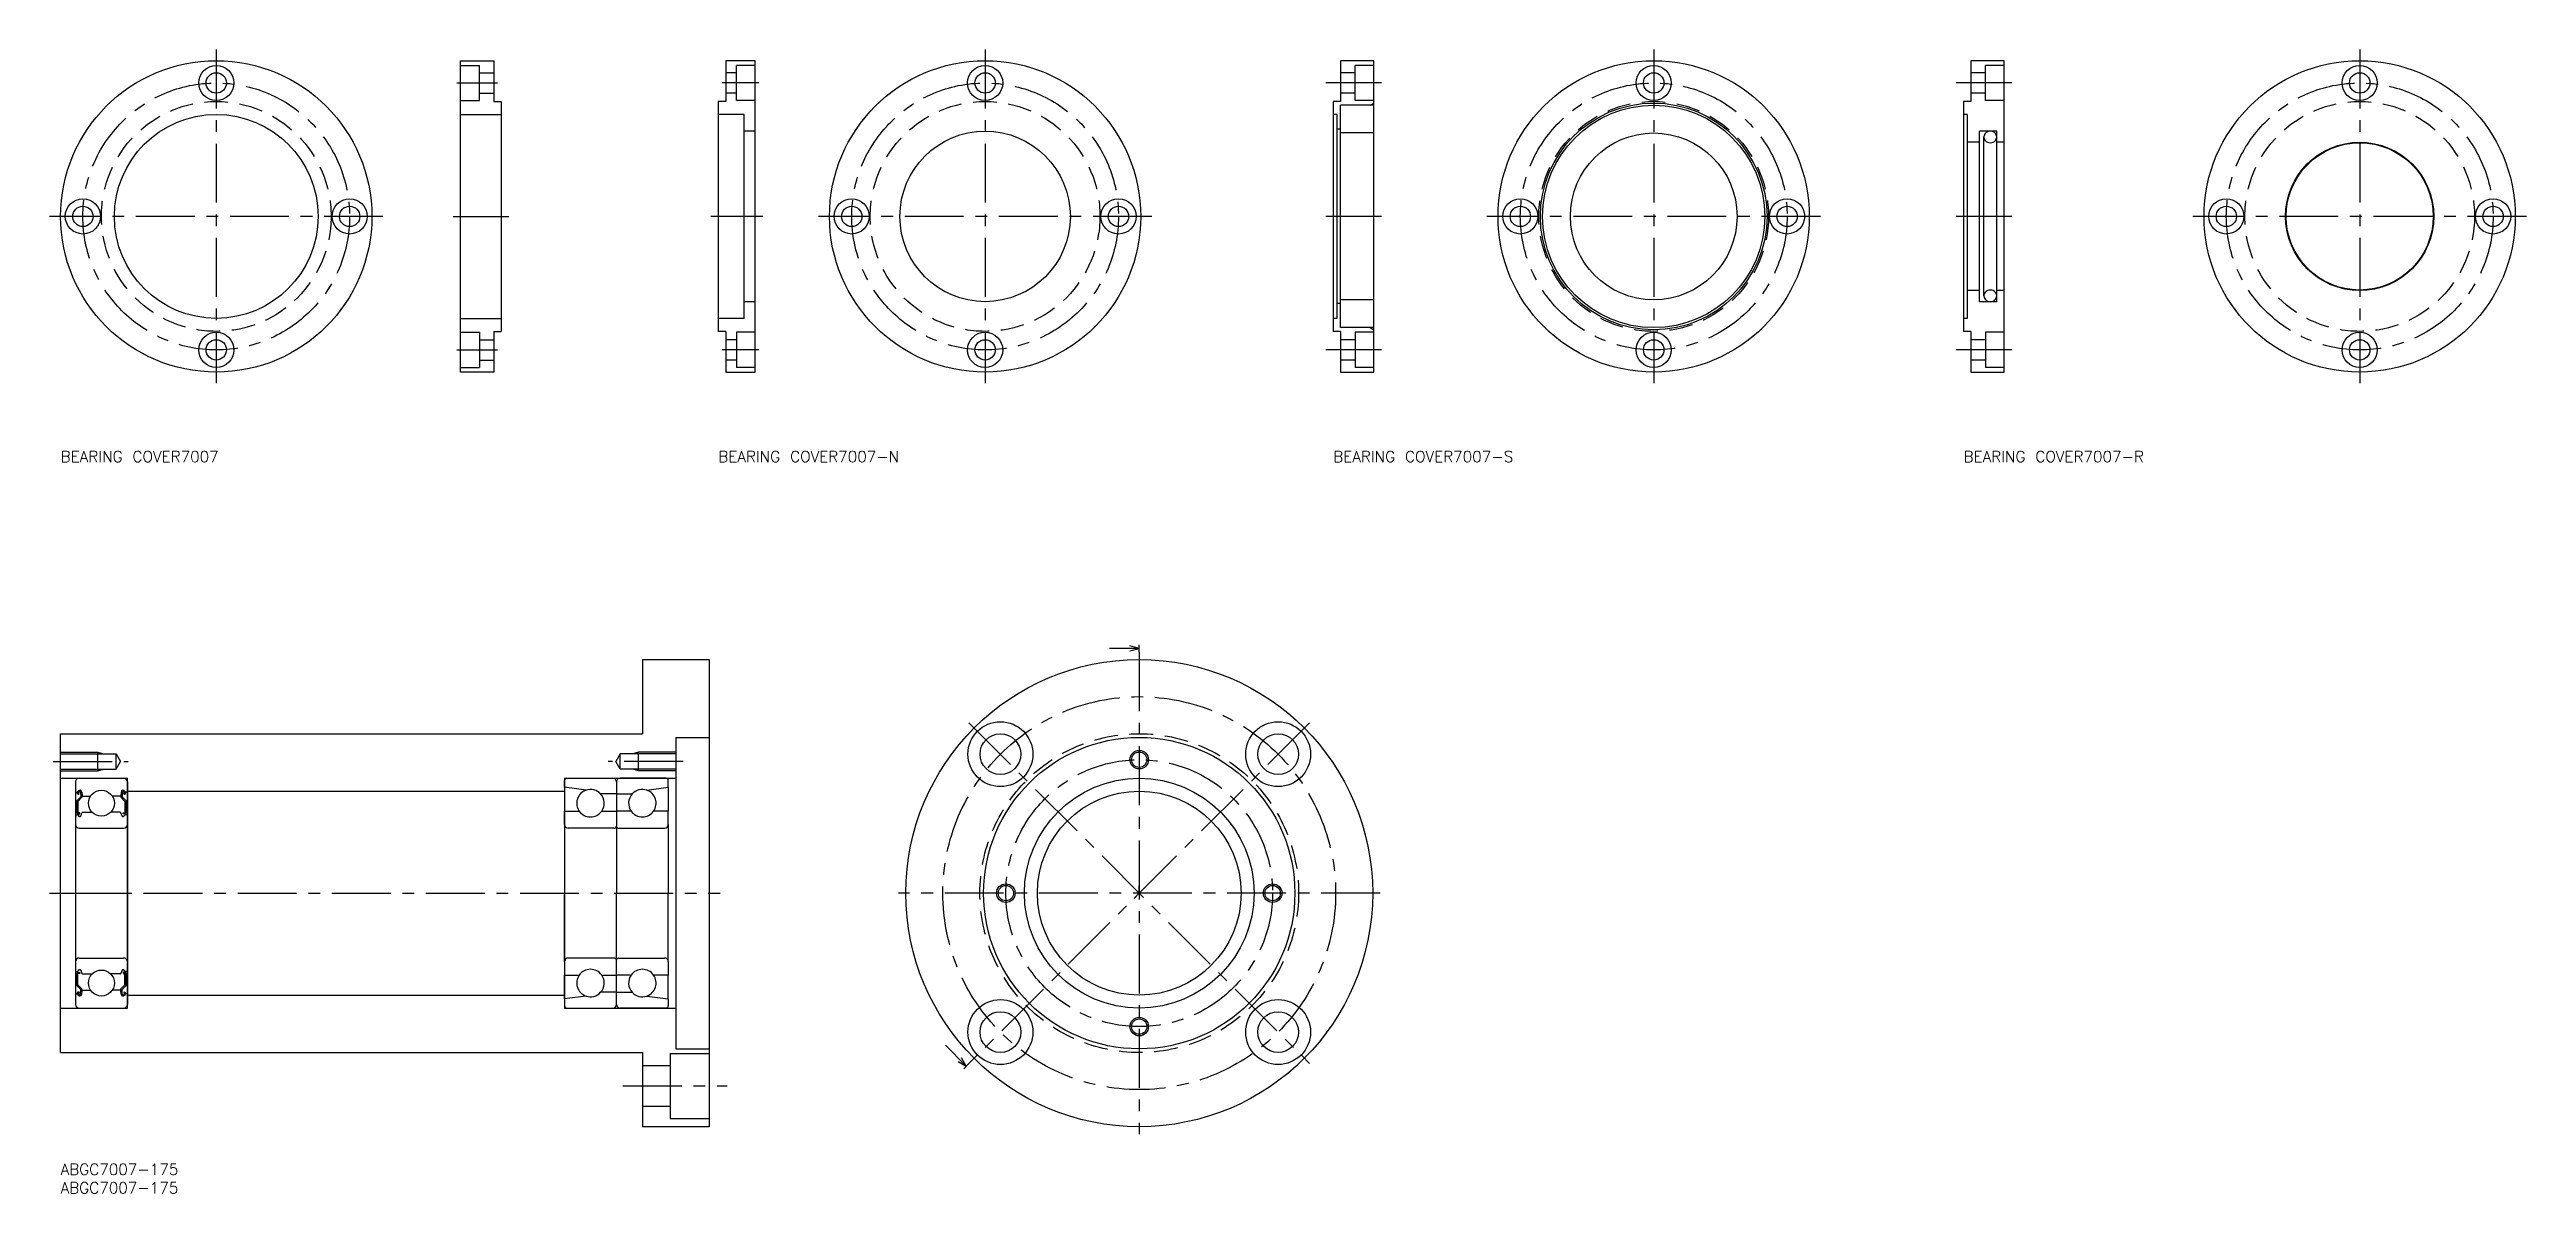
# Model space of a CAD drawing. Extents: x -3 to 666, y -8 to 301.
import ezdxf

# ---------------------------------------------------------------- set-up
doc = ezdxf.new("R2010")
doc.units = 0
doc.header["$LTSCALE"] = 0.5
doc.linetypes.add('CENTER', pattern=[50.8, 31.75, -6.35, 6.35, -6.35])
doc.linetypes.add('DASHED', pattern=[19.05, 12.7, -6.35])
doc.layers.get('0').update_dxf_attribs({"linetype": 'CONTINUOUS'})
for name, color, linetype in [('MSM_CENTER', 1, 'CENTER'), ('MSM_CONTINUOUS', 7, 'CONTINUOUS'), ('MSM_DASHED', 4, 'DASHED'), ('MSM_NARROW', 5, 'CONTINUOUS'), ('MSM_PART_NUMBER', 7, 'CONTINUOUS')]:
    doc.layers.add(name, color=color, linetype=linetype)
doc.styles.get("Standard").update_dxf_attribs({"font": 'txt.shx', "height": 3, "bigfont": 'bigfont.shx'})

# ---------------------------------------------------------------- blocks, each defined once
blk = doc.blocks.new('*U13')
at = {"layer": 'MSM_PART_NUMBER'}
blk.add_text('ABGC7007-175', height=3, dxfattribs=at).set_placement((0, -3))
blk = doc.blocks.new('*U14')
at = {"layer": 'MSM_PART_NUMBER'}
blk.add_text('ABGC7007-175', height=3, dxfattribs=at).set_placement((0, -8))
blk = doc.blocks.new('*U15')
at = {"layer": 'MSM_PART_NUMBER'}
blk.add_text('BEARING COVER7007', height=3, dxfattribs=at).set_placement((0, 189.26))
blk = doc.blocks.new('*U16')
at = {"layer": 'MSM_PART_NUMBER'}
blk.add_text('BEARING COVER7007-N', height=3, dxfattribs=at).set_placement((177.49, 189.26))
blk = doc.blocks.new('*U17')
at = {"layer": 'MSM_PART_NUMBER'}
blk.add_text('BEARING COVER7007-S', height=3, dxfattribs=at).set_placement((343.46, 189.26))
blk = doc.blocks.new('*U18')
at = {"layer": 'MSM_PART_NUMBER'}
blk.add_text('BEARING COVER7007-R', height=3, dxfattribs=at).set_placement((513.58, 189.26))

msp = doc.modelspace()

# ---------------------------------------------------------------- linework, layer by layer
for p, q in [((4, 103), (4, 43)), ((4.5, 100.2), (4.73, 100.53)), ((4.75, 100.03), (4.98, 100.36)), ((5, 104), (17, 104)), ((17.25, 100.03), (17.02, 100.36)), ((17.5, 100.2), (17.27, 100.53)), ((18, 103), (18, 43)), ((4.2, 100.2), (4.5, 100.2)), ((4.2, 94.1), (4.6, 94.1)), ((5.44, 98.97), (4.34, 97.87)), ((4.34, 97.87), (4.34, 94.7)), ((4.82, 99.61), (4.57, 99.78)), ((4.6, 94.1), (4.92, 93.72)), ((5.74, 98.85), (4.64, 97.75)), ((4.64, 97.75), (4.64, 94.7)), ((5.16, 94.7), (4.64, 94.7)), ((4.64, 94.4), (5.16, 94.4)), ((4.99, 99.85), (4.75, 100.03)), ((4.82, 99.61), (4.99, 99.85)), ((5.07, 93.65), (5.25, 93.65)), ((5.16, 94.4), (5.16, 94.7)), ((5.4, 100.23), (5.44, 98.97)), ((5.43, 93.78), (5.76, 94.67)), ((5.69, 100.27), (5.77, 99.38)), ((5.74, 99.72), (5.74, 98.85)), ((5.95, 94.8), (8.5, 94.8)), ((5.97, 99.2), (8.09, 99.2)), ((16.05, 94.8), (13.5, 94.8)), ((16.03, 99.2), (13.91, 99.2)), ((16.31, 100.27), (16.23, 99.38)), ((16.57, 93.78), (16.24, 94.67)), ((16.26, 99.72), (16.26, 98.85)), ((16.26, 98.85), (17.36, 97.75)), ((16.6, 100.23), (16.56, 98.97)), ((16.56, 98.97), (17.66, 97.87)), ((16.93, 93.65), (16.75, 93.65)), ((16.84, 94.7), (17.36, 94.7)), ((16.84, 94.4), (16.84, 94.7)), ((17.36, 94.4), (16.84, 94.4)), ((17.01, 99.85), (17.25, 100.03)), ((17.18, 99.61), (17.01, 99.85)), ((17.4, 94.1), (17.08, 93.72)), ((17.18, 99.61), (17.43, 99.78)), ((17.36, 97.75), (17.36, 94.7)), ((17.8, 94.1), (17.4, 94.1)), ((17.8, 100.2), (17.5, 100.2)), ((17.66, 97.87), (17.66, 94.7)), ((5, 90.5), (17, 90.5)), ((5, 55.5), (17, 55.5)), ((4.2, 51.9), (4.6, 51.9)), ((4.34, 48.13), (4.34, 51.3)), ((5.44, 47.03), (4.34, 48.13)), ((4.6, 51.9), (4.92, 52.28)), ((4.64, 51.6), (5.16, 51.6)), ((5.16, 51.3), (4.64, 51.3)), ((4.64, 48.25), (4.64, 51.3)), ((5.74, 47.15), (4.64, 48.25)), ((5.07, 52.35), (5.25, 52.35)), ((5.16, 51.6), (5.16, 51.3)), ((5.4, 45.77), (5.44, 47.03)), ((5.43, 52.22), (5.76, 51.33)), ((5.74, 46.28), (5.74, 47.15)), ((5.95, 51.2), (8.5, 51.2)), ((5.97, 46.8), (8.09, 46.8)), ((16.05, 51.2), (13.5, 51.2)), ((16.03, 46.8), (13.91, 46.8)), ((16.57, 52.22), (16.24, 51.33)), ((16.26, 47.15), (17.36, 48.25)), ((16.26, 46.28), (16.26, 47.15)), ((16.56, 47.03), (17.66, 48.13)), ((16.6, 45.77), (16.56, 47.03)), ((16.93, 52.35), (16.75, 52.35)), ((17.36, 51.6), (16.84, 51.6)), ((16.84, 51.6), (16.84, 51.3)), ((16.84, 51.3), (17.36, 51.3)), ((17.4, 51.9), (17.08, 52.28)), ((17.36, 48.25), (17.36, 51.3)), ((17.8, 51.9), (17.4, 51.9)), ((17.66, 48.13), (17.66, 51.3)), ((4.2, 45.8), (4.5, 45.8)), ((4.5, 45.8), (4.73, 45.47)), ((4.82, 46.39), (4.57, 46.22)), ((4.99, 46.15), (4.75, 45.97)), ((4.75, 45.97), (4.98, 45.64)), ((4.82, 46.39), (4.99, 46.15)), ((5, 42), (17, 42)), ((5.69, 45.73), (5.77, 46.62)), ((8.05, 42), (8.05, 42)), ((10.5, 42), (10.5, 42)), ((16.31, 45.73), (16.23, 46.62)), ((17.18, 46.39), (17.01, 46.15)), ((17.01, 46.15), (17.25, 45.97)), ((17.25, 45.97), (17.02, 45.64)), ((17.18, 46.39), (17.43, 46.22)), ((17.5, 45.8), (17.27, 45.47)), ((17.8, 45.8), (17.5, 45.8))]:
    msp.add_line(p, q)
for centre, radius, start, end in [((5, 103), 1, 90, 180), ((4.2, 100.4), 0.2, 180, 270), ((5.17, 100.23), 0.53, 5.06514, 144.93555), ((5.17, 100.22), 0.23, 2.13108, 144.93555), ((16.83, 100.23), 0.53, 35.06445, 174.93486), ((16.83, 100.22), 0.23, 35.06445, 177.86892), ((17, 103), 1, 0, 90), ((17.8, 100.4), 0.2, 270, 0), ((4.2, 93.9), 0.2, 90, 180), ((4.64, 94.7), 0.3, 180, 270), ((4.75, 100.03), 0.3, 144.93555, 235.03769), ((5.07, 93.85), 0.2, 219.99908, 270), ((5.25, 93.85), 0.2, 270, 339.97033), ((5.95, 94.6), 0.2, 90, 159.97033), ((5.97, 99.4), 0.2, 185.06514, 270), ((16.03, 99.4), 0.2, 270, 354.93486), ((16.05, 94.6), 0.2, 20.02967, 90), ((16.75, 93.85), 0.2, 200.02967, 270), ((16.93, 93.85), 0.2, 270, 320.00092), ((17.36, 94.7), 0.3, 270, 0), ((17.25, 100.03), 0.3, 304.96231, 35.06445), ((17.8, 93.9), 0.2, 0, 90), ((5, 91.5), 1, 180, 270), ((17, 91.5), 1, 270, 0), ((5, 54.5), 1, 90, 180), ((17, 54.5), 1, 0, 90), ((4.2, 52.1), 0.2, 180, 270), ((4.64, 51.3), 0.3, 90, 180), ((5.07, 52.15), 0.2, 90, 140.00092), ((5.25, 52.15), 0.2, 20.02967, 90), ((5.95, 51.4), 0.2, 200.02967, 270), ((5.97, 46.6), 0.2, 90, 174.93486), ((16.03, 46.6), 0.2, 5.06514, 90), ((16.05, 51.4), 0.2, 270, 339.97033), ((16.75, 52.15), 0.2, 90, 159.97033), ((16.93, 52.15), 0.2, 39.99908, 90), ((17.36, 51.3), 0.3, 0, 90), ((17.8, 52.1), 0.2, 270, 0), ((4.2, 45.6), 0.2, 90, 180), ((5, 43), 1, 180, 270), ((4.75, 45.97), 0.3, 124.96231, 215.06445), ((5.17, 45.77), 0.53, 215.06445, 354.93486), ((5.17, 45.78), 0.23, 215.06445, 357.86892), ((16.83, 45.77), 0.53, 185.06514, 324.93555), ((16.83, 45.78), 0.23, 182.13108, 324.93555), ((17, 43), 1, 270, 0), ((17.25, 45.97), 0.3, 324.93555, 55.03769), ((17.8, 45.6), 0.2, 0, 90)]:
    msp.add_arc(centre, radius, start, end)
at = {"layer": 'MSM_CENTER'}
for p, q in [((42, 300.54), (42, 210.54)), ((249.51, 300.54), (249.51, 210.54)), ((429.96, 300.54), (429.96, 210.54)), ((620.51, 300.54), (620.51, 210.54)), ((106.96, 291.54), (117.89, 291.54)), ((188.45, 291.54), (178.53, 291.54)), ((356.46, 291.54), (341.46, 291.54)), ((526.58, 291.54), (511.58, 291.54)), ((87, 255.54), (-3, 255.54)), ((105.92, 255.54), (120.92, 255.54)), ((189.49, 255.54), (175.49, 255.54)), ((294.51, 255.54), (204.51, 255.54)), ((356.46, 255.54), (341.46, 255.54)), ((474.96, 255.54), (384.96, 255.54)), ((526.58, 255.54), (511.58, 255.54)), ((665.51, 255.54), (575.51, 255.54)), ((106.96, 219.54), (117.89, 219.54)), ((188.45, 219.54), (178.53, 219.54)), ((356.46, 219.54), (341.46, 219.54)), ((526.58, 219.54), (511.58, 219.54)), ((291.11, 138), (291.11, 8)), ((337.08, 118.96), (245.15, 27.04)), ((245.15, 118.96), (337.08, 27.04)), ((-2, 108.5), (18.19, 108.5)), ((168, 108.5), (147.81, 108.5)), ((-3, 73), (178, 73)), ((3, 73), (19, 73)), ((356.11, 73), (226.11, 73)), ((151.77, 21), (179.89, 21))]:
    msp.add_line(p, q, dxfattribs=at)
for centre, radius in [((42, 255.54), 36), ((249.51, 255.54), 36), ((429.96, 255.54), 36), ((620.51, 255.54), 36), ((291.11, 73), 53), ((291.11, 73), 36)]:
    msp.add_circle(centre, radius, dxfattribs=at)
at = {"layer": 'MSM_CONTINUOUS'}
for p, q in [((107.92, 297.54), (116.92, 297.54)), ((107.92, 213.54), (107.92, 297.54)), ((107.92, 296.29), (113.02, 296.29)), ((113.02, 286.79), (113.02, 296.29)), ((113.02, 294.29), (116.92, 294.29)), ((116.92, 297.54), (116.92, 286.54)), ((179.49, 297.54), (179.49, 286.54)), ((187.49, 297.54), (179.49, 297.54)), ((182.39, 294.29), (179.49, 294.29)), ((187.49, 296.29), (182.39, 296.29)), ((182.39, 286.79), (182.39, 296.29)), ((187.49, 213.54), (187.49, 297.54)), ((354.46, 297.54), (345.46, 297.54)), ((345.46, 297.54), (345.46, 286.54)), ((349.36, 294.29), (345.46, 294.29)), ((354.46, 296.29), (349.36, 296.29)), ((349.36, 286.79), (349.36, 296.29)), ((354.46, 213.54), (354.46, 297.54)), ((515.58, 297.54), (515.58, 286.54)), ((524.58, 297.54), (515.58, 297.54)), ((519.48, 294.29), (515.58, 294.29)), ((524.58, 296.29), (519.48, 296.29)), ((519.48, 286.79), (519.48, 296.29)), ((524.58, 213.54), (524.58, 297.54)), ((113.02, 288.79), (116.92, 288.79)), ((182.39, 288.79), (179.49, 288.79)), ((349.36, 288.79), (345.46, 288.79)), ((519.48, 288.79), (515.58, 288.79)), ((107.92, 286.79), (113.02, 286.79)), ((107.92, 283.04), (118.92, 283.04)), ((116.92, 286.54), (118.92, 286.54)), ((118.92, 286.54), (118.92, 224.54)), ((179.49, 286.54), (177.49, 286.54)), ((177.49, 286.54), (177.49, 224.54)), ((184.49, 283.04), (177.49, 283.04)), ((187.49, 286.79), (182.39, 286.79)), ((184.49, 228.04), (184.49, 283.04)), ((345.46, 286.54), (343.46, 286.54)), ((343.46, 286.54), (343.46, 224.54)), ((344.46, 283.04), (343.46, 283.04)), ((344.46, 283.04), (344.46, 228.04)), ((354.46, 285.54), (345.46, 285.54)), ((345.46, 225.54), (345.46, 285.54)), ((354.46, 286.79), (349.36, 286.79)), ((353.46, 285.54), (354.46, 286.12)), ((515.58, 286.54), (513.58, 286.54)), ((513.58, 286.54), (513.58, 224.54)), ((514.58, 283.04), (513.58, 283.04)), ((514.58, 283.04), (514.58, 228.04)), ((524.58, 286.79), (519.48, 286.79)), ((187.49, 278.54), (184.49, 278.54)), ((345.46, 279.04), (344.46, 279.04)), ((354.46, 278.04), (345.46, 278.04)), ((517.88, 275.54), (514.58, 275.54)), ((517.88, 232.54), (517.88, 278.54)), ((522.58, 278.54), (517.88, 278.54)), ((519.08, 234.12), (519.08, 276.97)), ((522.58, 232.54), (522.58, 278.54)), ((524.58, 275.54), (522.58, 275.54)), ((517.88, 235.54), (514.58, 235.54)), ((524.58, 235.54), (522.58, 235.54)), ((107.92, 228.04), (118.92, 228.04)), ((184.49, 228.04), (177.49, 228.04)), ((187.49, 232.54), (184.49, 232.54)), ((344.46, 228.04), (343.46, 228.04)), ((345.46, 232.04), (344.46, 232.04)), ((354.46, 233.04), (345.46, 233.04)), ((514.58, 228.04), (513.58, 228.04)), ((522.58, 232.54), (517.88, 232.54)), ((107.92, 224.29), (113.02, 224.29)), ((113.02, 224.29), (113.02, 214.79)), ((113.02, 222.29), (116.92, 222.29)), ((116.92, 224.54), (116.92, 213.54)), ((116.92, 224.54), (118.92, 224.54)), ((179.49, 224.54), (177.49, 224.54)), ((179.49, 224.54), (179.49, 213.54)), ((182.39, 222.29), (179.49, 222.29)), ((182.39, 224.29), (182.39, 214.79)), ((187.49, 224.29), (182.39, 224.29)), ((345.46, 224.54), (343.46, 224.54)), ((354.46, 225.54), (345.46, 225.54)), ((345.46, 224.54), (345.46, 213.54)), ((349.36, 222.29), (345.46, 222.29)), ((354.46, 224.29), (349.36, 224.29)), ((349.36, 224.29), (349.36, 214.79)), ((353.46, 225.54), (354.46, 224.97)), ((515.58, 224.54), (513.58, 224.54)), ((515.58, 224.54), (515.58, 213.54)), ((519.48, 222.29), (515.58, 222.29)), ((524.58, 224.29), (519.48, 224.29)), ((519.48, 224.29), (519.48, 214.79)), ((107.92, 214.79), (113.02, 214.79)), ((113.02, 216.79), (116.92, 216.79)), ((182.39, 216.79), (179.49, 216.79)), ((187.49, 214.79), (182.39, 214.79)), ((349.36, 216.79), (345.46, 216.79)), ((354.46, 214.79), (349.36, 214.79)), ((519.48, 216.79), (515.58, 216.79)), ((524.58, 214.79), (519.48, 214.79)), ((116.92, 213.54), (107.92, 213.54)), ((179.49, 213.54), (187.49, 213.54)), ((345.46, 213.54), (354.46, 213.54)), ((515.58, 213.54), (524.58, 213.54)), ((157, 136), (175, 136)), ((157, 136), (157, 116)), ((175, 136), (175, 10)), ((291.11, 139), (288.61, 139.67)), ((288.61, 138.33), (291.11, 139)), ((291.11, 138), (291.11, 140)), ((0, 116), (157, 116)), ((0, 30), (0, 116)), ((166, 115), (175, 115)), ((166, 115), (166, 31)), ((0, 110.57), (15, 110.57)), ((10, 106), (10, 111)), ((15, 106.43), (15, 110.57)), ((15, 110.57), (16.19, 108.5)), ((15, 106.43), (16.19, 108.5)), ((151, 110.57), (149.81, 108.5)), ((151, 106.43), (149.81, 108.5)), ((166, 110.57), (151, 110.57)), ((151, 106.43), (151, 110.57)), ((156, 106), (156, 111)), ((0, 106.43), (15, 106.43)), ((0, 104), (18, 104)), ((18, 42), (18, 104)), ((18, 100.5), (136, 100.5)), ((136, 104), (166, 104)), ((136, 104), (136, 42)), ((136, 101.55), (136, 103.4)), ((141.79, 100.76), (136, 101.55)), ((136, 101.55), (136, 95.1)), ((136.6, 104), (149, 104)), ((150, 103), (150, 99.75)), ((150, 103), (150, 99.75)), ((166, 106.43), (151, 106.43)), ((163.4, 104), (151, 104)), ((158.21, 100.76), (164, 101.55)), ((164, 101.55), (164, 103.4)), ((164, 101.55), (164, 95.1)), ((136, 91.5), (136, 95.1)), ((136, 95.1), (139.97, 95.1)), ((150, 99.75), (145.74, 99.75)), ((146.03, 95.1), (150, 95.1)), ((150, 99.75), (150, 95.1)), ((150, 99.75), (150, 95.1)), ((150, 99.75), (154.26, 99.75)), ((150, 95.1), (150, 91.1)), ((153.97, 95.1), (150, 95.1)), ((150, 95.1), (150, 91.1)), ((164, 95.1), (160.03, 95.1)), ((164, 91.5), (164, 95.1)), ((136, 91.5), (136, 73)), ((149.4, 90.5), (137, 90.5)), ((150, 91.1), (150, 73)), ((150, 91.1), (150, 73)), ((150.6, 90.5), (163, 90.5)), ((164, 91.5), (164, 73)), ((291.11, 73), (291.11, 75)), ((136, 54.5), (136, 73)), ((150, 54.9), (150, 73)), ((150, 54.9), (150, 73)), ((164, 54.5), (164, 73)), ((289.7, 71.59), (291.11, 73)), ((136, 54.5), (136, 50.9)), ((149.4, 55.5), (137, 55.5)), ((150, 50.9), (150, 54.9)), ((150, 50.9), (150, 54.9)), ((150.6, 55.5), (163, 55.5)), ((164, 54.5), (164, 50.9)), ((136, 50.9), (139.97, 50.9)), ((136, 44.45), (136, 50.9)), ((146.03, 50.9), (150, 50.9)), ((150, 46.25), (150, 50.9)), ((150, 46.25), (150, 50.9)), ((153.97, 50.9), (150, 50.9)), ((164, 50.9), (160.03, 50.9)), ((164, 44.45), (164, 50.9)), ((0, 42), (18, 42)), ((18, 45.5), (136, 45.5)), ((141.79, 45.24), (136, 44.45)), ((136, 44.45), (136, 42.6)), ((136, 42), (166, 42)), ((136.6, 42), (149, 42)), ((150, 46.25), (145.74, 46.25)), ((150, 43), (150, 46.25)), ((150, 46.25), (154.26, 46.25)), ((150, 43), (150, 46.25)), ((163.4, 42), (151, 42)), ((158.21, 45.24), (164, 44.45)), ((164, 44.45), (164, 42.6)), ((0, 30), (157, 30)), ((157, 30), (157, 10)), ((164.5, 29.75), (175, 29.75)), ((164.5, 29.75), (164.5, 12.25)), ((166, 31), (175, 31)), ((244.44, 26.33), (238.79, 31.99)), ((242.2, 27.63), (244.44, 26.33)), ((244.44, 26.33), (243.15, 28.57)), ((243.74, 25.62), (245.15, 27.04)), ((157, 26.5), (164.5, 26.5)), ((157, 15.5), (164.5, 15.5)), ((175, 10), (157, 10)), ((164.5, 12.25), (175, 12.25))]:
    msp.add_line(p, q, dxfattribs=at)
msp.add_lwpolyline([(291.11, 139), (288.61, 139), (283.11, 139)], dxfattribs=at)
for centre, radius in [((42, 255.54), 42), ((42, 291.54), 4.75), ((42, 291.54), 2.75), ((249.51, 255.54), 42), ((249.51, 291.54), 4.75), ((249.51, 291.54), 2.75), ((429.96, 255.54), 42), ((429.96, 291.54), 4.75), ((429.96, 291.54), 2.75), ((620.51, 255.54), 42), ((620.51, 291.54), 4.75), ((620.51, 291.54), 2.75), ((42, 255.54), 27.5), ((429.96, 255.54), 30.58), ((429.96, 255.54), 30), ((249.51, 255.54), 23), ((429.96, 255.54), 22.5), ((620.51, 255.54), 20), ((620.51, 255.54), 19.85), ((6, 255.54), 4.75), ((6, 255.54), 2.75), ((78, 255.54), 4.75), ((78, 255.54), 2.75), ((213.51, 255.54), 4.75), ((213.51, 255.54), 2.75), ((285.51, 255.54), 4.75), ((285.51, 255.54), 2.75), ((393.96, 255.54), 4.75), ((393.96, 255.54), 2.75), ((465.96, 255.54), 4.75), ((465.96, 255.54), 2.75), ((584.51, 255.54), 4.75), ((584.51, 255.54), 2.75), ((656.51, 255.54), 4.75), ((656.51, 255.54), 2.75), ((42, 219.54), 4.75), ((42, 219.54), 2.75), ((249.51, 219.54), 4.75), ((249.51, 219.54), 2.75), ((429.96, 219.54), 4.75), ((429.96, 219.54), 2.75), ((620.51, 219.54), 4.75), ((620.51, 219.54), 2.75), ((291.11, 73), 63), ((253.64, 110.48), 8.75), ((253.64, 110.48), 5.5), ((291.11, 73), 42), ((328.59, 110.48), 8.75), ((328.59, 110.48), 5.5), ((291.11, 109), 2.07), ((11, 97.25), 3.5), ((291.11, 73), 31), ((291.11, 73), 27.5), ((255.11, 73), 2.07), ((327.11, 73), 2.07), ((11, 48.75), 3.5), ((253.64, 35.52), 8.75), ((253.64, 35.52), 5.5), ((328.59, 35.52), 8.75), ((328.59, 35.52), 5.5), ((291.11, 37), 2.07)]:
    msp.add_circle(centre, radius, dxfattribs=at)
for centre, radius, start, end in [((520.53, 276.97), 1.45, 139.52901, 220.47099), ((520.83, 276.67), 1.87, 41.39346, 138.60654), ((520.83, 277.26), 1.87, 221.39346, 318.60654), ((521.13, 276.97), 1.45, 319.52901, 40.47099), ((520.53, 234.12), 1.45, 139.52901, 220.47099), ((520.83, 233.82), 1.87, 41.39346, 138.60654), ((521.13, 234.12), 1.45, 319.52901, 40.47099), ((520.83, 234.41), 1.87, 221.39346, 318.60654), ((136.6, 103.4), 0.6, 90, 180), ((143, 97.25), 3.71, 109.01127, 215.38899), ((143, 97.25), 3.71, 42.33008, 109.01127), ((149, 103), 1, 0, 90), ((151, 103), 1, 90, 180), ((157, 97.25), 3.71, 70.98873, 137.66992), ((157, 97.25), 3.71, 324.61101, 70.98873), ((163.4, 103.4), 0.6, 0, 90), ((143, 97.25), 3.71, 215.38899, 324.61101), ((143, 97.25), 3.71, 324.61101, 42.33008), ((157, 97.25), 3.71, 137.66992, 215.38899), ((157, 97.25), 3.71, 215.38899, 324.61101), ((137, 91.5), 1, 180, 270), ((149.4, 91.1), 0.6, 270, 0), ((150.6, 91.1), 0.6, 180, 270), ((163, 91.5), 1, 270, 0), ((137, 54.5), 1, 90, 180), ((149.4, 54.9), 0.6, 0, 90), ((150.6, 54.9), 0.6, 90, 180), ((163, 54.5), 1, 0, 90), ((143, 48.75), 3.71, 144.61101, 250.98873), ((143, 48.75), 3.71, 35.38899, 144.61101), ((143, 48.75), 3.71, 317.66992, 35.38899), ((157, 48.75), 3.71, 144.61101, 222.33008), ((157, 48.75), 3.71, 35.38899, 144.61101), ((157, 48.75), 3.71, 289.01127, 35.38899), ((136.6, 42.6), 0.6, 180, 270), ((143, 48.75), 3.71, 250.98873, 317.66992), ((149, 43), 1, 270, 0), ((151, 43), 1, 180, 270), ((157, 48.75), 3.71, 222.33008, 289.01127), ((163.4, 42.6), 0.6, 270, 0)]:
    msp.add_arc(centre, radius, start, end, dxfattribs=at)
at = {"layer": 'MSM_DASHED'}
for centre, radius in [((42, 255.54), 31), ((249.51, 255.54), 31), ((429.96, 255.54), 31), ((620.51, 255.54), 31), ((291.11, 73), 43)]:
    msp.add_circle(centre, radius, dxfattribs=at)
at = {"layer": 'MSM_NARROW'}
for p, q in [((0, 111), (10, 111)), ((10, 111), (11.6, 110.57)), ((156, 111), (154.4, 110.57)), ((166, 111), (156, 111)), ((0, 106), (10, 106)), ((10, 106), (11.6, 106.43)), ((156, 106), (154.4, 106.43)), ((166, 106), (156, 106))]:
    msp.add_line(p, q, dxfattribs=at)
for centre in [(291.11, 109), (255.11, 73), (327.11, 73), (291.11, 37)]:
    msp.add_circle(centre, 2.5, dxfattribs=at)

# ---------------------------------------------------------------- block references
at = {"layer": 'MSM_CONTINUOUS'}
for name in ['*U15', '*U16', '*U17', '*U18', '*U13', '*U14']:
    msp.add_blockref(name, (0, 0), dxfattribs=at)

doc.saveas('drawing.dxf')
